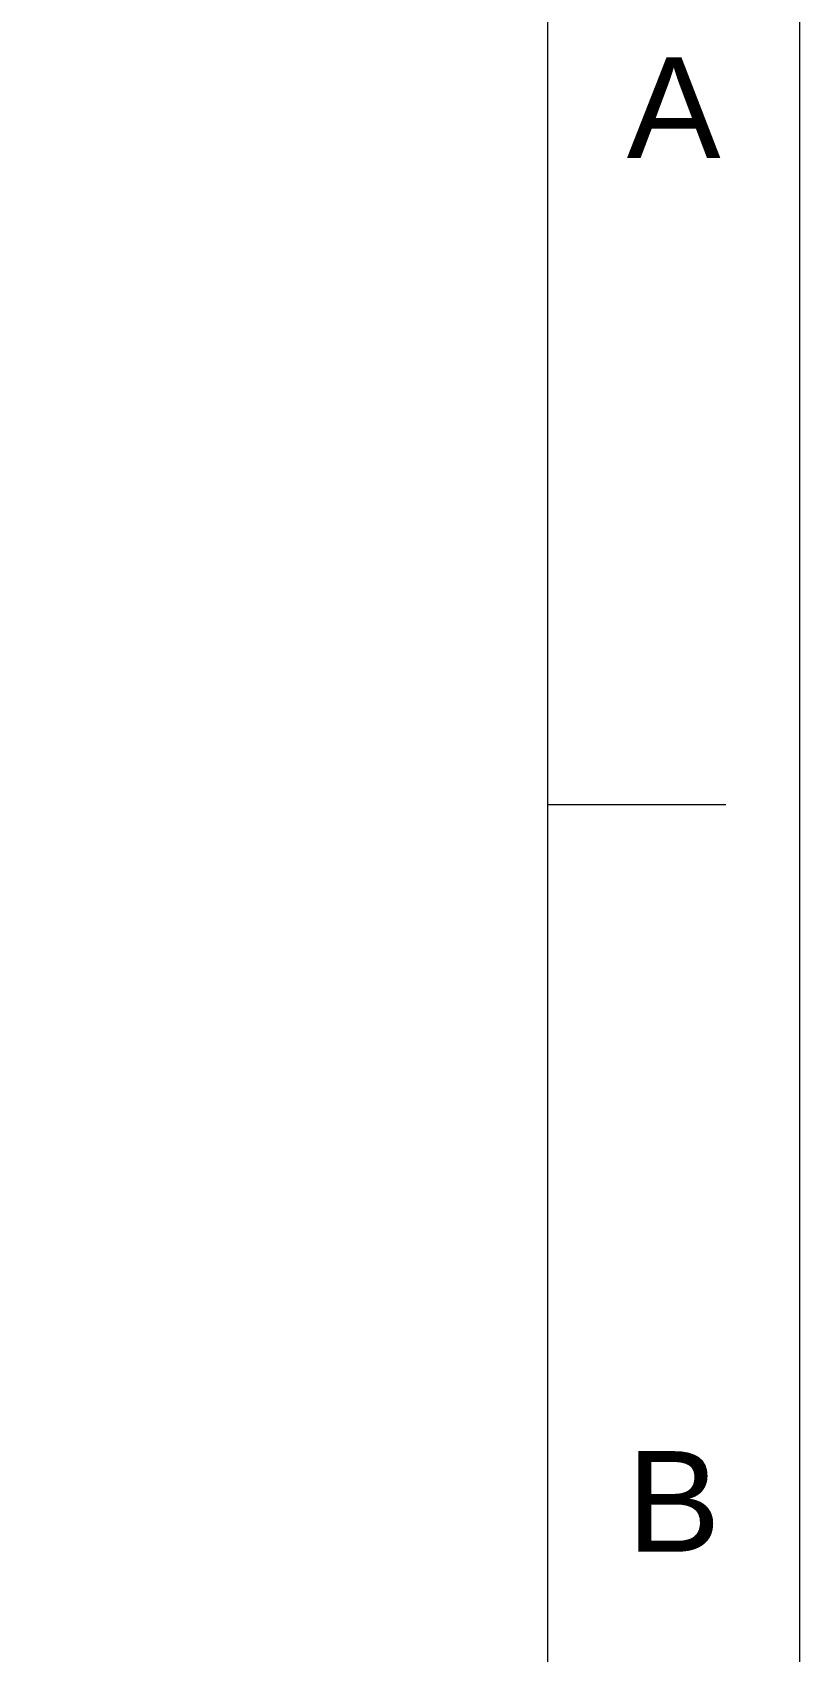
# Model space of a CAD drawing. Header units: millimetres. Extents: x 580 to 1174, y -1119 to -699.
# Drawn here: x 1130.4 to 1173.5, y -838.8 to -747.8 of the extents above; entities that cross this region are included whole.
import ezdxf

# ---------------------------------------------------------------- set-up
doc = ezdxf.new("R2010")
doc.units = ezdxf.units.MM
doc.header["$LTSCALE"] = 0.1
doc.layers.get('0').update_dxf_attribs({"lineweight": 13})
doc.layers.add('DIM', color=3, linetype='Continuous', lineweight=9)
doc.styles.get("Standard").update_dxf_attribs({"font": 'arial.ttf'})

msp = doc.modelspace()

# ---------------------------------------------------------------- linework, layer by layer
for p, q in [((1159.381, -1104.608), (1159.381, -712.89)), ((1159.381, -791.234), (1169.381, -791.234))]:
    msp.add_line(p, q)
msp.add_point((1159.381, -791.234))
at = {"layer": 'DIM', "color": 7}
msp.add_lwpolyline([(579.583, -698.749), (1173.523, -698.749), (1173.523, -1118.749), (579.583, -1118.749)], close=True, dxfattribs=at)

# ---------------------------------------------------------------- texts
at = {"char_height": 5.657, "attachment_point": 5}
for s, insert in [('A', (1166.452, -752.062)), ('B', (1166.452, -830.406))]:
    msp.add_mtext_dynamic_manual_height_columns(s, width=10, gutter_width=12.5, heights=[0], dxfattribs=dict(at, insert=insert))

doc.saveas('drawing.dxf')
